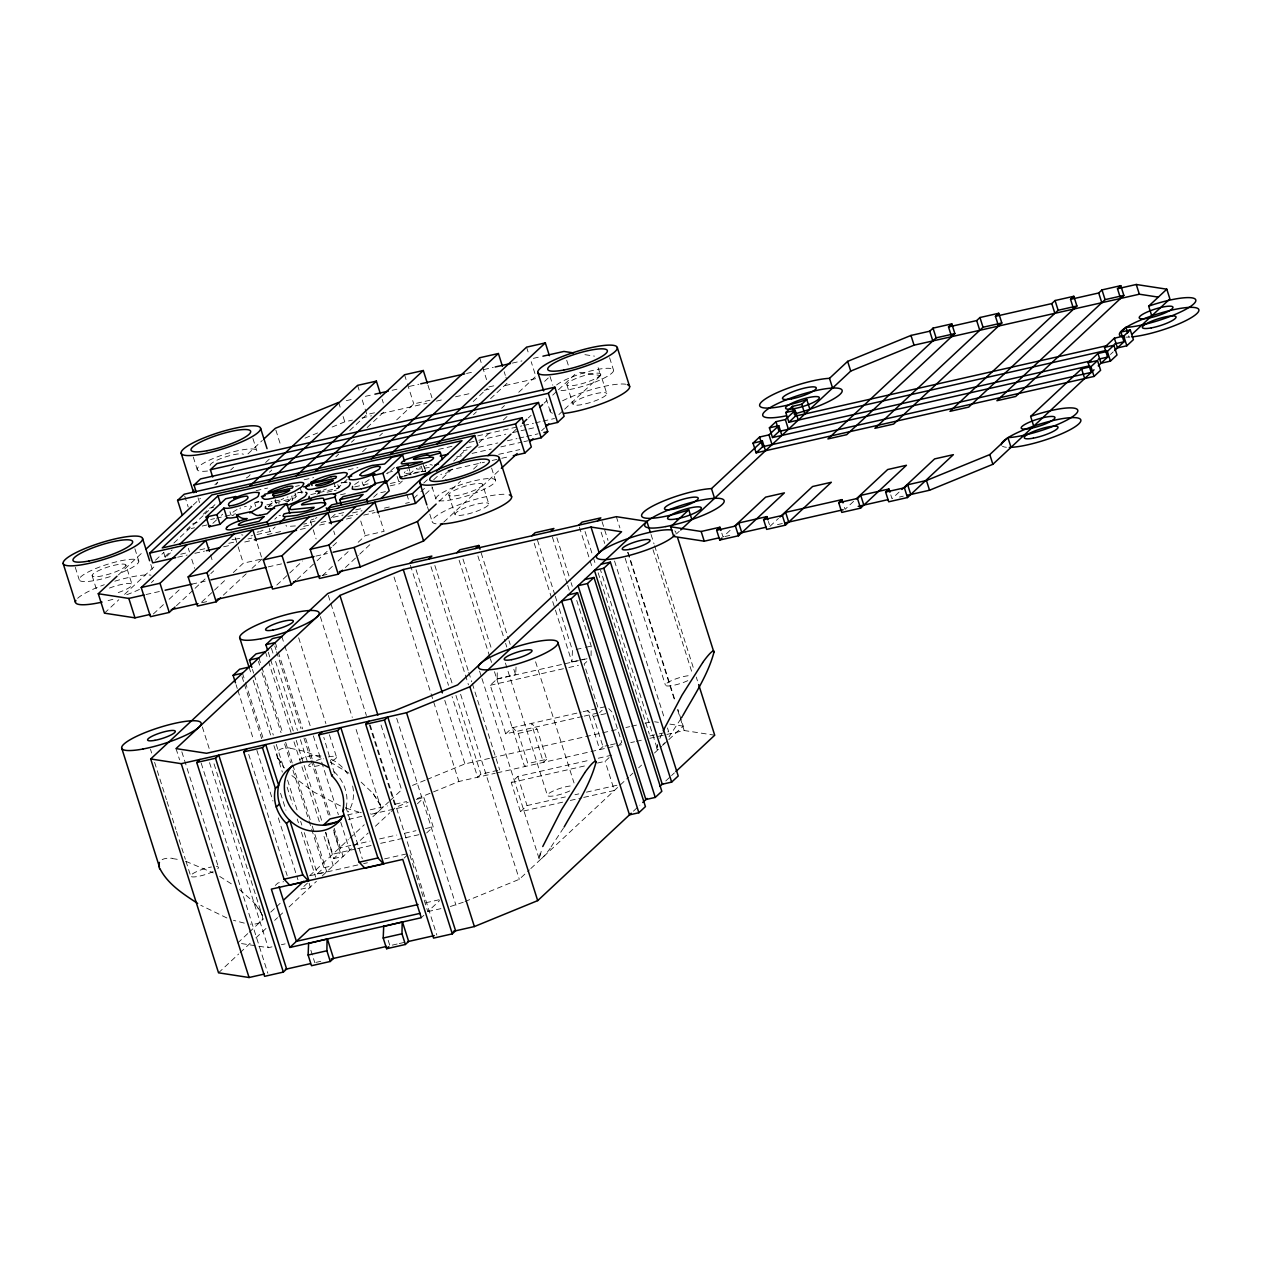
<?xml version="1.0" encoding="UTF-8"?>
<svg xmlns="http://www.w3.org/2000/svg" width="1262" height="1262" viewBox="0 0 1262 1262"><rect width="100%" height="100%" fill="white"/><g stroke="black" fill="none" stroke-linecap="round" stroke-linejoin="round"><path stroke-width="0.75" stroke-dasharray="5 3.75" d="M582.334 716.532L505.699 733.869L490.287 685.266L497.165 678.83L497.291 671.163M513.839 669.317L515.622 674.902L516.063 666.92M481.942 678.546L539.268 859.154L541.855 848.695M555.438 610.13L571.938 662.156L572.443 650.34L558.814 607.401M591.073 655.688L591.215 646.097L575.819 597.557M657.06 747.987L657.66 744.675L657.281 748.887L600.554 570.14M539.048 858.255L540.357 852.67M404.329 472.935L404.723 472.146A16.043 3.234 -17.6 0 1 405.118 471.736M659.868 738.444L662.471 732.386M563.483 828.061L550.327 848.017M680.865 718.835L668.986 736.85M310.799 494.609L338.815 487.905L339.573 486.675A9.717 1.956 -17.6 0 0 338.752 486.075A9.481 1.909 -17.6 0 0 334.256 486.438M266.866 504.91L295.355 497.733L296.097 496.408A9.717 1.956 -17.6 0 0 295.292 495.903A9.481 1.909 -17.6 0 0 291.648 496.108M118.423 574.904L142.89 552.03M193.26 504.974L200.453 498.253M214.855 484.797L217.727 482.116M230.678 470.016L233.565 467.319M247.951 453.878L262.354 440.422M203.229 514.218L209.792 508.081L213.641 507.214M155.494 560.202L163.981 552.267M173.904 543.007L203.624 515.243M205.043 513.918L214.95 504.658M104.446 613.158L118.833 599.718M124.591 594.339L156.251 564.761M164.896 556.684L172.089 549.964M265.635 462.555L269.958 458.532M166.758 556.321L172.468 550.989M212.868 523.336L216.543 519.912M221.434 515.338L222.648 514.202M153.349 613.995L163.397 604.624M169.124 599.261L179.172 589.875M268.632 506.299L275.747 499.642M349.763 430.484L366.848 414.52L376.234 412.406M176.428 605.728L193.638 589.654M195.074 588.313L209.413 574.904M210.849 573.563L213.72 570.897M287.405 502.039L295.939 494.073M335.802 456.828L338.642 454.162M351.451 442.205L354.306 439.539M367.116 427.566L385.62 410.276M262.985 530.182L260.414 531.428M274.769 519.187L276.804 517.278M256.943 534.536L270.242 531.523L275.132 526.964M201.731 602.037L226.103 579.258M233.281 572.554L243.314 563.183L262.086 558.94L256.88 542.534M316.983 494.341L321.258 490.35M362.541 451.796L366.816 447.805M379.625 435.832L382.465 433.166M396.694 419.867L413.778 403.903L430.673 400.086M223.358 595.112L246.311 573.674M252.053 568.31L262.086 558.94M337.191 488.773L347.145 479.465M331.433 517.688L334.714 514.628L346.198 512.025M394.391 467.476L387.686 473.755L386.487 473.565M276.82 585.063L288.288 574.336M289.724 572.995L302.643 560.943M473.218 401.553L487.463 388.254M373.631 497.228L377.764 493.363L385.415 491.628M297.027 579.463L315.674 562.047M317.109 560.707L331.449 547.314M332.884 545.973L337.191 541.95M390.084 485.87L399.47 483.756L402.326 481.09M409.44 474.449L413.699 470.458M473.487 414.599L476.342 411.933M490.571 398.634L507.655 382.686L505.92 377.212M322.315 575.772L332.363 566.401M338.106 561.038L348.138 551.652M358.171 542.281L365.349 535.577L384.121 531.334L378.915 514.928M501.645 408.225L504.5 405.559M518.729 392.261L535.814 376.313L531.192 361.721M423.748 483.094L427.992 479.134M413.684 498.458L419.394 493.111M420.83 491.786L425.12 487.779M433.686 479.765L439.397 474.417M453.689 461.072L465.126 450.392M345.394 567.506L358.313 555.454M359.749 554.113L369.782 544.727M449.256 470.474L446.401 473.14L440.769 474.417M479.15 442.552L490.539 431.904M503.349 419.946L507.624 415.955M544.632 381.376L548.891 377.385M425.42 494.136L432.487 487.526M442.394 478.266L452.317 469.007M439.034 501.361L460.614 481.185M473.565 469.085L480.759 462.365M512.435 432.787L518.177 427.408M528.257 417.99L531.144 415.308M544.096 403.193L546.967 400.511M552.724 395.132L557.047 391.094M558.482 389.753L577.191 372.274M443.751 522.152L499.878 469.701M541.619 430.705L544.506 428.023M558.892 414.567L563.215 410.544M564.65 409.188L600.633 375.571L597.273 364.97M334.383 773.196L323.813 737.387M345.488 808.232L346.103 807.664L362.32 858.775M275.274 885.451L277.908 883.006L283.619 881.712M237.698 942.998L247.762 933.596M249.198 932.255L263.569 918.815M270.762 912.111L275.084 908.072M276.52 906.731L280.827 902.693M309.584 875.828L348.407 839.561M349.842 838.22L364.229 824.78M372.842 816.719L388.664 801.954M390.1 800.597L401.6 789.854L380.856 724.435M676.495 533.889L679.287 531.27M307.486 883.053L300.94 889.174L310.326 887.06L309.127 883.305M304.237 832.589L317.33 873.856L323.877 867.735L333.263 865.606L323.151 833.725M325.391 832.289L333.72 858.554L340.267 852.418L333.136 829.907M218.531 972.813L238.676 953.993M240.127 952.636L250.191 943.235M255.949 937.855L266.03 928.438M274.659 920.377L277.545 917.679M278.981 916.338L283.303 912.3M289.045 906.921L316.399 881.381M322.157 876.002L352.382 847.764M353.817 846.408L368.204 832.967M375.398 826.247L389.8 812.791M391.236 811.45L395.558 807.412L408.225 802.238M417.391 803.784L423.937 797.663L433.197 826.815L426.635 832.952M505.699 733.869L512.593 727.433L518.303 733.427L527.863 763.557L524.598 766.618L494.483 671.715M586.783 661.588L584.148 664.033L598.393 708.897M730.13 530.308L723.016 536.949L721.485 532.091M497.827 770.356L480.932 774.174L477.651 777.234L452.064 696.577M404.077 858.176L408.005 854.5M769.962 526.333L778.48 518.366M562.647 802.175L520.512 811.718L511.252 782.55L517.814 776.43L590.616 759.961M546.651 759.314L543.37 762.374L531.365 723.189L537.091 729.184L546.651 759.314L527.863 763.557M599.576 712.636L602.195 710.19M520.512 811.718L527.059 805.582L565.376 796.921M853.585 501.377L845.051 509.343L843.521 504.484M602.968 746.568L599.687 749.644L587.682 710.443L593.408 716.437L602.968 746.568L608.6 745.306M421.271 917.726L423.89 915.281M416.255 875.15L427.818 911.606L439.618 900.579M619.563 744.375L621.74 742.324L612.18 712.194L608.741 708.597M597.462 763.053L605.129 761.317L609.057 757.642M899.096 492.085L891.997 498.727L890.451 493.868M465.031 901.525L519.313 879.298L529.377 869.897M530.813 868.556L628.586 777.203M630.022 775.862L632.893 773.18M638.651 767.801L641.522 765.119M654.457 753.02L661.651 746.315M663.086 744.959L667.409 740.936M668.844 739.595L683.215 726.155L677.883 709.339M1110.418 354.48L1113.226 351.846M633.414 811.182L639.881 805.156M665.784 780.941L670.106 776.919M671.542 775.562L674.413 772.88M292.658 500.099L291.822 496.692M249.34 509.422L251.627 506.725L250.144 505.873A8.235 1.656 -17.6 0 0 249.135 505.888M316.904 517.483L316.446 517.83A4.275 0.852 -17.6 0 1 315.39 518.398M354.638 484.498L359.449 481.295M280.937 499.878L283.713 498.443M271.172 501.55L271.929 501.613M315.737 491.123L316.872 490.524M369.182 479.623L365.128 482.289A39.974 8.045 -17.6 0 0 364.229 483.109L363.077 484.876L364.466 485.618M237.098 509.532C235.489 510.337 228.532 514.249 232.318 515.511A8.487 1.704 -17.6 0 0 233.486 515.495M326.385 488.962L323.104 490.287M304.994 438.135L317.645 432.945M332.127 427.029L344.794 421.839L352.429 420.104M412.469 785.406L425.12 780.231M426.935 779.49L464.937 763.92L489.83 758.288M417.265 798.53L458.879 781.493L495.161 773.275M450.345 906.51L463.217 902.267M239.812 508.318L240.726 507.971M313.938 518.997L311.162 519.928M419.568 467.271L420.688 466.893M315.043 521.032L303.779 524.187M287.089 497.212L287.988 496.944M403.588 476.389L406.932 475.49M409.614 474.78L410.939 474.417A7.667 1.546 -17.6 0 0 410.986 474.843M346.261 400.669L351.988 399.376M365.349 396.347L373 394.627M392.088 390.305L399.723 388.57M409.267 386.424L418.81 384.263M466.546 373.457L474.181 371.738M483.725 369.577L493.268 367.416M512.372 363.093L521.916 360.932M533.369 358.345L541.004 356.625M488.883 386.929L494.515 385.651M361.973 417.943L371.517 415.797M381.077 413.636L426.887 403.272M436.431 401.111L444.082 399.376M455.535 396.789L470.805 393.334M484.166 390.305L491.801 388.586M505.163 385.557L535.719 378.647M477.714 435.879L521.884 425.893M523.793 425.452L533.4 423.291M535.325 422.849L541.082 421.54M543.007 421.114L554.523 418.511M256.107 490.65L267.623 488.047M304.11 479.781L313.717 477.62M348.28 469.795L357.872 467.634M438.513 449.382L451.954 446.354M469.243 442.441L476.926 440.706M478.834 440.264L505.731 434.191M513.397 432.456L519.171 431.147M521.08 430.705L526.838 429.411M528.762 428.97L538.369 426.808M295.529 486.422L299.362 485.554M466.277 447.805L473.96 446.07M463.249 450.755L467.082 449.887M478.613 447.284L497.812 442.946M507.403 440.769L517.01 438.592M518.934 438.166L524.692 436.857M526.617 436.431L538.133 433.812M255.082 502.481L258.915 501.613M297.327 492.937L303.085 491.628M341.481 482.936L347.239 481.642M387.56 472.524L395.243 470.773M456.686 456.891L464.369 455.14M472.051 453.405L491.249 449.067M500.856 446.89L521.979 442.11M523.888 441.684L527.737 440.817M278.413 503.191L279.454 502.97M285.638 501.566L289.755 500.635M291.822 500.162L292.847 499.926M327.032 492.196L333.215 490.808M334.256 490.571L336.307 490.098M197.235 522.531L193.401 523.399L186.839 529.519L194.522 527.784M210.691 519.487L214.524 518.619M216.449 518.193L235.647 513.839M268.285 506.456L272.119 505.589M354.685 486.911L370.05 483.441M404.613 475.632L425.736 470.852M498.695 454.352L519.818 449.572M202.204 526.049L209.886 524.314M340.456 494.783L346.214 493.474M390.384 483.488L399.975 481.311M447.978 470.458L484.466 462.207M492.148 460.472L499.815 458.737M501.74 458.295L509.422 456.56M279.044 515.701L280.479 515.369M257.148 532.17L259.325 531.681M355.758 509.864L361.484 508.57M251.028 535.877L252.495 535.545M333.357 517.246L342.917 515.085M352.477 512.924L362.036 510.763M180.703 554.192L188.385 552.44M199.917 549.838L209.524 547.661M228.753 543.323L234.511 542.013M247.967 538.969L251.816 538.101M267.181 534.631L282.562 531.144M303.7 526.364L311.383 524.629M320.99 522.452L328.688 520.717M347.902 516.363L357.509 514.202M369.04 511.583L374.798 510.29M384.405 508.113L390.179 506.803M405.559 503.333L409.393 502.465M177.611 557.205L187.202 555.043M194.869 553.308L204.46 551.131M223.642 546.793L231.325 545.058M244.749 542.013L252.432 540.278M300.388 529.441L308.07 527.705M319.57 525.102L327.252 523.367M346.435 519.013L354.117 517.278M363.708 515.117L375.208 512.514M145.998 594.528L159.375 591.515M191.824 584.164L207.094 580.709M268.191 566.89L281.568 563.877M315.926 556.1L327.379 553.513M201.81 602.747L207.536 601.453M322.094 575.535L329.729 573.816M724.893 536.524L730.54 535.246M777.471 524.629L783.103 523.351M899.506 497.023L903.261 496.171M576.198 649.488L583.707 647.8M585.584 647.374L591.215 646.097M497.165 678.83L515.937 674.586M572.27 661.856L577.901 660.578M579.779 660.152L587.287 658.448M496.834 679.145L590.711 657.912M490.287 685.266L566.906 667.929M568.831 667.503L578.406 665.342M512.262 727.748L581.23 712.147M583.139 711.705L606.123 706.515M584.243 716.106L597.652 713.077M518.303 733.427L537.091 729.184M593.408 716.437L599.04 715.175M600.917 714.749L608.426 713.046M491.754 757.863L600.949 733.159M602.873 732.733L618.191 729.262M625.857 727.527L629.691 726.66M631.599 726.234L637.342 724.924M645.008 723.189L650.766 721.896M610.477 744.88L617.986 743.176M649.898 735.951L657.407 734.263M659.285 733.837L668.671 731.708L667.488 727.953M497.07 772.849L623.081 744.343M630.716 742.624L634.534 741.756M636.442 741.33L642.169 740.037M649.804 738.302L684.178 730.524L714.718 735.225M347.318 814.984L358.802 812.397M370.302 809.794L387.544 805.897M395.211 804.162L406.695 801.559M416.271 799.398L423.937 797.663M598.267 758.225L611.691 755.197M348.422 819.385L363.74 815.915M371.407 814.179L407.8 805.945M511.252 782.55L585.962 765.655M350.82 845.445L339.32 848.048L333.531 829.828M352.729 845.019L369.971 841.123M379.546 838.946L396.789 835.05M404.455 833.314L415.955 830.712M425.531 828.55L433.197 826.815M574.951 794.76L578.785 793.893M586.451 792.157L617.102 785.216M355.758 848.979L332.758 854.169L325.833 832.305M357.667 848.537L371.075 845.508M380.651 843.347L403.651 838.142M405.559 837.716L418.968 834.671M570.314 800.439L581.814 797.852M583.722 797.41L614.373 790.485L605.129 761.317M333.72 858.554L343.106 856.425L334.178 828.282M317.33 873.856L326.716 871.742L311.241 822.966M310.278 875.686L361.705 864.06M363.614 863.618L367.416 862.766M384.563 858.886L407.421 853.711M425.704 902.803L440.927 899.349M241.515 943.582L268.238 947.699L271.993 946.847M281.379 944.733L285.133 943.881M427.818 911.606L440.959 908.624M315.894 962.401L321.621 961.108M392.277 945.128L398.003 943.834M399.265 943.534L406.774 941.846M426.603 465.378L426.162 465.489A21.959 4.417 -17.6 0 0 425.688 465.583M239.812 538.338L234.606 539.253M315.39 491.786L321.826 490.539M274.501 501.109L279.643 500.131M341.055 482.952L342.112 482.762M419.457 471.925L405.67 473.613A10.285 2.067 -17.6 0 1 404.329 472.935M295.355 525.938L287.389 526.428A17.558 3.534 -17.6 0 1 286.111 525.655L286.064 525.26M298.652 492.606L302.959 492.133M420.893 471.704L425.404 471.357L422.802 463.233M429.269 467.445L419.599 468.943A21.943 4.417 -17.6 0 1 417.959 469.18L416.397 468.833A4.117 0.82 -17.6 0 1 416.839 468.486M344.021 482.494L346.419 482.305A17.431 3.502 -17.6 0 1 347.097 482.289M258.757 502.008L258.189 502.024A15.775 3.171 -17.6 0 0 255.618 502.308M290.307 748.271L304.947 751.411L323.687 758.841M172.295 858.539L179.33 859.643M584.921 354.669L594.465 356.136M579.637 372.353L600.633 375.571M654.584 721.754L658.401 722.337M669.854 724.104L683.215 726.155M244.276 923.121L233.47 920.313M360.206 812.444L361.263 812.665M359.149 812.207L346.009 808.137M185.829 861.331L213.294 872.91M226.892 917.979L200.768 905.28M340.488 805.929L313.607 791.889L290.639 774.663M330.218 762.074L348.975 773.18M219.698 876.443L233.896 885.467M239.528 889.584L252.605 901.036L260.477 911.29M361.106 782.125L372.684 793.009L379.452 803.089M373.347 793.751L380.083 805.077L355.253 726.738M255.318 904.018L261.439 913.357M260.824 911.984L262.07 915.329L213.578 762.406M278.097 758.73L284.218 768.053L277.466 756.743M1128.638 335.866L1129.033 337.08M768.416 521.474L769.441 524.708M609.609 357.777L613.537 370.145M600.617 374.183A17.7 3.565 -17.6 0 1 575.882 385.131A17.7 3.565 -17.6 0 1 574.683 379.057A17.7 3.565 -17.6 0 1 600.617 374.183L606.785 393.618A17.7 3.565 -17.6 0 1 582.05 404.581A17.7 3.565 -17.6 0 1 580.851 398.492A17.7 3.565 -17.6 0 1 606.785 393.618M651.05 534.504L654.016 543.89M654.615 545.768L693.895 669.57M696.277 677.079L697.46 680.833M653.022 549.68L692.049 672.709M628.082 552.314L674.918 699.984M566.717 360.269L568.405 365.57M616.329 516.679L619.91 527.942M627.64 552.33L675.249 702.398M677.631 709.891L684.178 730.524M625.195 558.356L665.405 685.124M566.843 384.721L573.011 404.171M602.037 521.616L607.984 540.373M614.531 561.006L664.506 718.583M601.138 532.185L604.703 543.433M550.011 376.391L552.803 385.225M546.052 398.335L550.169 411.302M526.569 347.145L528.873 354.433M585.047 531.491L592.777 555.879M593.377 557.757L595.759 565.25M598.141 572.759L649.315 734.09M579.384 527.059L589.496 558.94M590.095 560.817L592.477 568.326M504.185 371.738L505.336 375.382M556.873 537.817L570.487 580.757M571.087 582.618L572.27 586.357M552.393 537.123L567.127 583.58M567.726 585.442L569.493 591.01M479.623 357.761L481.942 365.049M482.526 366.879L486.564 379.641M537.502 540.199L554.681 594.339M555.264 596.2L558.23 605.539M534.205 543.228L554.838 608.268M491.596 468.044L495.524 480.412A31.235 6.278 -17.6 0 1 451.875 499.736A31.235 6.278 -17.6 0 1 449.761 489.009A31.235 6.278 -17.6 0 1 495.524 480.412M482.605 484.45A17.7 3.565 -17.6 0 1 457.869 495.398A17.7 3.565 -17.6 0 1 456.67 489.309A17.7 3.565 -17.6 0 1 482.605 484.45L488.773 503.885A17.7 3.565 -17.6 0 1 464.037 514.833A17.7 3.565 -17.6 0 1 462.838 508.76A17.7 3.565 -17.6 0 1 488.773 503.885M535.593 661.809L574.036 782.976M427.928 385.084L431.983 397.845M481.169 552.93L508.412 638.809M509.012 640.686L510.195 644.409M477.888 555.958L505.005 641.443M505.589 643.304L506.772 647.027M505.415 663.039L547.392 795.391M448.83 494.988L454.998 514.439M404.534 374.751L406.837 382.039M407.421 383.869L413.778 403.903M462.996 559.05L492.006 650.529M459.116 560.218L489.766 656.839M490.35 658.701L491.533 662.424M431.983 486.659L435.911 499.026M424.158 466.451L425.893 471.909M421.208 466.151L422.754 471.01M517.814 776.43L527.059 805.582M427.455 506.756L429.206 512.309M429.79 514.155L432.14 521.569M479.576 671.1L481.358 676.684M408.367 466.325L410.923 474.717M382.149 399.344L383.301 402.988M434.854 565.471L468.17 670.516M468.77 672.394L471.736 681.764M472.335 683.641L499.705 769.93M430.973 566.654L468.454 684.824M406.821 494.357L408.888 500.84M397.167 476.468L399.47 483.756M460.598 694.242L519.313 879.298M357.588 385.367L359.907 392.656M362.226 399.944L364.529 407.232M365.112 409.062L366.848 414.52M416.066 569.714L452.364 684.13M455.945 695.394L480.932 774.174M410.418 565.266L448.499 685.329M444.776 700.363L464.937 763.92M338.626 402.389L340.866 409.472M343.106 416.539L344.794 421.839M394.028 577.018L458.879 781.493M362.115 481.879L363.14 485.129M360.727 521.001L365.349 535.577M337.774 484.655L338.815 487.905M333.736 482.005L335.802 488.489M396.694 718.299L455.976 905.233M333.72 531.018L334.872 534.662M318.781 490.587L319.807 493.836M317.582 490.334L318.608 493.584M300.403 488.583L302.706 495.871M310.326 520.685L312.629 527.973M313.213 529.788L316.099 538.906M370.176 724.956L436.826 935.047M275.857 430.09L280.905 446.007M328.309 595.443L366.39 715.507M369.372 724.877L395.558 807.412M409.898 855.1L413.952 867.862M295.024 493.063L296.049 496.297M320.359 616.708L352.287 717.415M275.321 500.43L276.362 503.664M252.905 438.466L256.833 450.834M269.216 528.289L270.242 531.523M298.668 637.815L325.88 723.568M329.414 734.752L336.512 757.121M254.624 502.844L255.776 506.488M388.207 940.364L389.879 945.664M281.82 636.458L284.202 643.951M284.802 645.828L310.389 726.486M313.355 735.872L321.1 760.26M321.7 762.138L338.358 814.653M340.74 822.161L349.653 850.304M275.274 642.579L277.64 650.088M278.239 651.949L302.643 728.868M305.609 738.238L312.156 758.872M312.755 760.749L330.013 815.157M274.816 646.081L275.999 649.835M276.599 651.713L301.003 728.616M303.968 738.002L310.515 758.636M311.115 760.497L328.372 814.905M229.968 511.788L230.993 515.022M271.44 648.368L273.223 653.953M275.589 661.414L297.469 730.398M300.419 739.706L307.518 762.074M235.221 537.659L237.54 544.963M238.108 546.777L243.314 563.183M268.254 652.202L270.052 657.833M270.636 659.71L293.257 730.982M296.223 740.368L321.81 821.026M265.43 651.76L267.812 659.269M268.412 661.146L291.017 732.433M293.999 741.804L319.586 822.461M258.884 657.896L261.25 665.389M261.849 667.267L282.672 732.922M285.654 742.308L292.2 762.942M292.8 764.819L310.641 821.089M258.426 661.398L259.609 665.137M261.991 672.646L281.032 732.67M284.613 743.933L290.56 762.69M292.942 770.199L308.417 818.959M309.001 820.836L323.877 867.735M193.291 457.065L197.219 469.448M198.039 497.812L199.775 503.27M252.463 669.396L253.646 673.151M254.246 675.028L273.286 735.052M276.268 744.422L283.997 768.81M287.578 780.074L297.091 810.078M300.656 821.341L301.855 825.096M249.04 667.077L250.822 672.709M253.205 680.218L271.062 736.487M273.917 745.59L282.357 772.123M287.121 787.141L292.484 804.02M297.248 819.022L298.431 822.777M301.413 832.147L315.689 877.169M210.533 554.964L212.836 562.268M242.478 673.214L244.86 680.707M245.459 682.584L263.316 738.854M280.574 793.262L285.922 810.141M184.725 496.061L188.196 506.993M242.036 676.7L243.818 682.332M244.418 684.209L261.676 738.617M236.073 684.714L237.256 688.468M237.855 690.33L253.331 739.106M256.896 750.369L272.971 801.007M278.318 817.886L297.958 879.803M188.29 548.276L189.442 551.92M191.761 559.224L194.648 568.326M248.724 754.392L287.168 875.56M310.862 950.27L314.79 962.654M163.792 552.803L165.322 557.662M150.793 564.477L153.144 571.875M202.346 726.975L209.445 749.344M209.539 762.642L268.238 947.699M134.892 548.733L138.804 561.101M201.21 763.163L267.844 973.27M125.9 565.124A17.7 3.565 -17.6 0 1 101.165 576.087A17.7 3.565 -17.6 0 1 99.966 569.998A17.7 3.565 -17.6 0 1 125.9 565.124L132.068 584.574M181.838 751.805L218.5 867.388M176.033 748.603L179.583 759.819M150.478 749.312L151.661 753.035M154.611 762.358L166.442 799.651M167.026 801.512L175.907 829.465M176.491 831.327L185.356 859.296M185.956 861.157L190.089 874.203M92.11 575.677L96.606 589.811M75.278 567.332L79.206 579.715M674.76 530.892A41.646 8.377 -17.6 0 1 675.864 533.163M664.601 742.813A32.575 4.149 -58.7 0 1 662.471 745.353M658.18 749.265A32.575 4.149 -58.7 0 1 656.824 748.366M687.806 680.644A14.576 2.934 -17.6 0 1 668.576 685.992A14.576 2.934 -17.6 0 1 670.106 681.275A14.576 2.934 -17.6 0 1 689.431 675.612M550.248 848.238A32.575 4.149 -58.7 0 1 538.811 858.617M569.793 790.911A14.576 2.934 -17.6 0 1 550.279 796.259A14.576 2.934 -17.6 0 1 552.819 791.195A14.576 2.934 -17.6 0 1 572.333 785.832M262.291 914.824A32.575 13.409 28 0 1 250.412 924.147M162.135 859.674A32.575 13.409 28 0 1 172.074 858.27M216.433 866.537A14.576 2.934 -17.6 0 1 217.742 868.761M213.089 871.585A14.576 2.934 -17.6 0 1 194.774 876.885A14.576 2.934 -17.6 0 1 193.512 873.225A14.576 2.934 -17.6 0 1 211.495 866.978M379.846 803.216A32.575 13.409 28 0 1 370.271 813.927M277.703 758.604A32.575 13.409 28 0 1 290.086 748.003M328.357 756.932A14.576 2.934 -17.6 0 1 336.497 757.058A14.576 2.934 -17.6 0 1 329.918 761.869M319.223 765.466A14.576 2.934 -17.6 0 1 310.515 763.605M316.557 760.544A14.576 2.934 -17.6 0 1 323.403 758.162M333.988 771.666A36.44 32.875 46.9 0 1 345.788 808.91M299.52 759.724A36.44 32.875 46.9 0 1 321.005 756.017M331.275 759.282A36.44 32.875 46.9 0 1 347.555 773.874M352.634 786.037A36.44 32.875 46.9 0 1 348.028 812.113M552.488 413.21A41.646 8.377 -17.6 0 1 550.595 409.472M562.568 400.811A41.646 8.377 -17.6 0 1 625.731 384.232M556.574 384.973A31.235 6.278 -17.6 0 1 601.138 368.835A31.235 6.278 -17.6 0 1 604.072 378.095A31.235 6.278 -17.6 0 1 558.356 390.605M436.068 523.825A41.646 8.377 -17.6 0 1 454.604 506.504A41.646 8.377 -17.6 0 1 507.703 494.499M153.743 580.283A41.646 8.377 -17.6 0 1 151.393 582.492M139.419 589.433A41.646 8.377 -17.6 0 1 126.058 594.97M112.902 599.292A41.646 8.377 -17.6 0 1 105.487 601.28M77.629 598.33A41.646 8.377 -17.6 0 1 104.289 584.716M114.842 581.183A41.646 8.377 -17.6 0 1 150.998 575.172M110.236 576.608A31.235 6.278 -17.6 0 1 81.32 576.355A31.235 6.278 -17.6 0 1 130.459 559.334A31.235 6.278 -17.6 0 1 119.117 573.516M109.447 588.076A17.7 3.565 -17.6 0 1 131.769 584.101A17.7 3.565 -17.6 0 1 115.867 593.361M271.756 470.016A41.646 8.377 -17.6 0 1 269.405 472.225M207.504 471.026A31.235 6.278 -17.6 0 1 215.392 457.601A31.235 6.278 -17.6 0 1 256.801 451.48M210.139 465.41A17.7 3.565 -17.6 0 1 224.636 457.175A17.7 3.565 -17.6 0 1 243.424 454.273M250.065 474.67A17.7 3.565 -17.6 0 1 245.98 478.14M216.307 484.482A17.7 3.565 -17.6 0 1 217.79 482.699M244.402 506.788A8.108 1.625 -17.6 0 1 245.317 506.551A10.064 2.019 -17.6 0 1 246.342 506.33M407.169 470.284A13.077 2.634 -17.6 0 1 407.626 470.032M429.979 464.763A8.503 1.704 -17.6 0 1 432.219 465.378M234.259 539.442A16.406 3.297 -17.6 0 1 231.987 539.552M242.872 535.041A7.777 1.562 -17.6 0 1 241.594 534.772M1129.947 337.033A41.646 8.377 -17.6 0 1 1125.814 337.112M1006.398 447.284A41.646 8.377 -17.6 0 1 1002.47 446.259"/><path stroke-width="1.5" d="M308.291 943.519L327.394 938.96L333.562 958.41L330.281 961.47L311.509 965.714L308.117 955.018L308.622 943.203M330.281 961.47L326.89 950.775L327.063 939.275M383.396 926.529L402.483 921.97L408.651 941.42L405.386 944.481L386.598 948.724L383.206 938.029L383.711 926.229M405.386 944.481L401.994 933.785L402.168 922.285M595.885 762.721C589.638 785.847 575.819 806.292 564.13 827.02M713.913 652.454C707.793 675.202 694.226 695.315 682.774 715.712M407.863 464.7L397.167 467.555L397.356 468.439A14.829 2.981 -17.6 0 0 399.833 469.007L409.282 467.555A49.423 9.938 -17.6 0 0 412.358 466.861L428.544 461.703A12.226 2.461 -17.6 0 0 431.967 459.794L432.55 459.352A15.002 3.013 -17.6 0 0 433.229 458.674L433.529 458.122A11.121 2.24 -17.6 0 0 432.929 457.396L431.62 457.223A11.437 2.303 -17.6 0 0 430.374 457.254L416.523 459.21A21.943 4.417 -17.6 0 1 414.867 459.463L413.321 459.116A4.117 0.82 -17.6 0 1 415.782 457.79L421.587 456.103A21.959 4.417 -17.6 0 1 423.07 455.756L426.745 455.109M397.167 467.555L400.448 478.156A14.829 2.981 -17.6 0 0 402.925 478.724L412.358 477.273A49.423 9.938 -17.6 0 0 415.45 476.579L429.885 472.193M442.41 459.542L440.422 452.695A17.274 3.47 -17.6 0 0 437.677 451.496L420.909 454.415L406.096 459.51A13.077 2.634 -17.6 0 0 402.578 461.561L402.294 461.797A16.043 3.234 -17.6 0 0 401.647 462.413L401.253 463.217A10.285 2.067 -17.6 0 0 402.578 463.895L422.313 461.64L410.008 465.347A6.357 1.278 -17.6 0 1 408.967 465.41A7.667 1.546 -17.6 0 1 407.91 464.684M542.755 846.534L561.59 809.605L584.621 772.959M663.228 730.745L681.985 695.204L702.634 662.692M325.391 504.737L323.498 498.348A10.206 2.051 -17.6 0 0 322.047 498.174L316.636 498.932A23.931 4.811 -17.6 0 0 312.834 499.815L303.574 503.033A6.689 1.341 -17.6 0 0 302.202 503.869L301.586 504.532A5.285 1.057 -17.6 0 0 301.902 504.942L321.069 502.591L325.47 503.112A15.807 3.187 -17.6 0 1 325.612 504.153L324.397 505.494A16.027 3.218 -17.6 0 1 322.062 507.024L319.586 508.302A15.728 3.171 -17.6 0 1 315.516 510.053L296.633 515.385L284.297 516.71A17.558 3.534 -17.6 0 1 283.035 515.937L283.997 513.949C292.721 511.284 302.533 513.618 312.313 508.681M265.556 506.535L265.414 508.207L267.418 508.933A18.583 3.739 -17.6 0 0 271.204 508.838M681.496 717.794L682.143 716.753M309.253 496.345L308.748 498.159L310.878 499.105M323.845 499.878L334.982 497.086L335.755 495.335L334.099 494.089A18.772 3.77 -17.6 0 0 330.818 493.978L321.258 495.493A50.417 10.143 -17.6 0 0 315.2 496.865L300.719 501.251A17.021 3.423 -17.6 0 0 297.296 502.686L293.494 504.579A17.905 3.597 -17.6 0 0 290.907 506.299L289.55 509.091A16.942 3.407 -17.6 0 0 291.617 509.596L314.049 507.261A4.433 0.883 -17.6 0 1 313.97 507.608L313.355 508.113M352.603 486.454L352.256 488.946A18.898 3.802 -17.6 0 0 353.123 489.309L355.884 489.514A16.075 3.234 -17.6 0 0 360.538 488.962L361.342 488.804M273.27 493.947L272.592 495.303A8.424 1.688 -17.6 0 0 273.302 495.666A8.881 1.783 -17.6 0 0 278.192 495.161A10.806 2.177 -17.6 0 0 279.107 494.941A8.802 1.767 -17.6 0 0 285.464 492.811A9.055 1.83 -17.6 0 0 287.846 491.612L289.771 490.208L273.27 493.947L274.296 497.181M182.217 514.943L177.595 500.367L184.157 494.247L522.089 417.801L531.334 446.969L524.787 453.09L513.271 455.692M196.304 492.338L193.985 485.05L200.548 478.929L538.48 402.483L547.724 431.651L541.177 437.772L529.661 440.375M212.694 477.02L210.375 469.732L216.938 463.611L554.87 387.166L564.13 416.334L557.567 422.454L546.052 425.073M150.257 614.405L134.987 617.859L104.446 613.158L98.278 593.724L116.987 576.245M145.777 549.349L191.824 506.314M263.79 439.081L275.305 428.323L338.626 402.389M175.686 557.646L152.67 562.852L149.579 553.135L211.858 494.941L474.701 435.485L477.793 445.202L459.384 462.397M217.979 495.871L162.246 547.945L406.317 492.732L462.034 440.675L217.979 495.871L220.55 503.98M206.132 517.041L225.677 498.774L235.757 496.502L233.691 498.427A18.599 3.739 -17.6 0 1 241.279 495.414A16.075 3.234 -17.6 0 1 248.63 493.316L251.059 492.827A15.775 3.171 -17.6 0 1 255.113 492.306L258.426 492.511A19.182 3.849 -17.6 0 1 259.294 492.89L258.221 496.171A46.41 9.339 -17.6 0 1 256.849 497.417L244.118 504.169A16.564 3.329 -17.6 0 1 238.013 506.172L231.877 507.671A15.554 3.123 -17.6 0 1 227.128 508.318L223.847 508.113L216.906 514.596L206.132 517.041L209.208 526.759L219.982 524.329L226.923 517.83L230.22 518.035A15.554 3.123 -17.6 0 0 234.953 517.388L237.493 516.836M179.614 544.316L208.198 517.609M174.992 607.069L169.266 612.433L150.478 616.676L141.234 587.524L187.123 544.632M249.419 486.438L357.588 385.367L376.376 381.124L380.414 393.87M209.208 526.759L210.423 525.623M141.234 587.524L160.006 583.265L205.911 540.388L209.366 551.32M268.191 482.194L376.376 381.124M220.503 597.794L216.196 601.816L197.424 606.06L188.164 576.908L234.069 534.015M296.349 475.821L404.534 374.751L423.306 370.507L427.345 383.254M188.164 576.908L206.936 572.648L252.842 529.772L256.312 540.704M315.121 471.578L423.306 370.507M231.514 529.535L267.165 521.805L286.711 503.538L289.803 513.255M280.022 522.389L284.912 517.83M295.592 580.804L291.285 584.827L272.513 589.07L263.269 559.918L309.158 517.041M371.454 458.832L479.623 357.761L498.395 353.518L502.45 366.28M329.382 511.205L328.357 507.971L331.638 504.895L358.408 498.853L363.14 494.42L339.841 499.689L341.387 504.548M339.841 499.689L343.122 496.629L366.422 491.36L374.672 483.646L386.14 481.043L389.232 490.776L380.856 498.6M263.269 559.918L282.041 555.674L327.931 512.782L331.401 523.73M390.226 454.588L498.395 353.518M375.35 483.661L372.795 475.553L374.861 473.629A17.274 3.47 -17.6 0 1 367.905 476.437A15.98 3.218 -17.6 0 1 358.266 479.071L357.461 479.229A16.075 3.234 -17.6 0 1 352.792 479.797L350.031 479.576A18.898 3.802 -17.6 0 1 349.164 479.229C348.296 474.843 355.521 472.509 358.613 470.426A19.072 3.833 -17.6 0 1 361.074 469.29L366.264 467.271A16.027 3.218 -17.6 0 1 372.337 465.394L384.61 464.022L391.756 457.333L402.546 454.904L404.597 461.387M372.795 475.553L382.875 473.282L402.546 454.904M342.523 570.187L338.232 574.21L319.46 578.453L310.2 549.301L356.105 506.425M418.385 448.231L526.569 347.145L545.342 342.901L549.38 355.663M328.357 507.971L366.595 499.31L386.14 481.043M385.32 483.141L399.47 470.363M310.2 549.301L328.972 545.058L374.877 502.166L378.348 513.113M437.157 443.972L545.342 342.901M149.579 553.135L412.422 493.679L420.909 485.744M436.478 471.199L474.701 435.485M377.133 512.072L415.498 503.396L424 495.461M235.473 682.837L233.091 675.328L239.654 669.207L249.04 667.077M251.864 667.519L249.482 660.01L256.044 653.89L265.43 651.76M267.67 650.324L265.872 644.708L272.434 638.572L281.82 636.458M264.357 974.059L249.071 977.514L218.531 972.813L150.699 758.967L327.726 593.566L391.046 567.648L616.329 516.679L646.885 521.38L650.451 532.643M177.595 500.367L515.527 423.922L522.089 417.801M193.985 485.05L531.917 408.62L538.48 402.483M210.375 469.732L548.323 393.302L554.87 387.166M333.105 552.22L354.117 547.456L417.438 521.537L436.147 504.059M487.968 455.645L510.984 434.128M522.5 423.369L526.822 419.331M539.773 407.232L542.644 404.55M339.935 595.443L176.033 748.603L206.574 753.288L394.312 710.822L457.649 684.903L621.551 531.759L591.01 527.059L403.256 569.525L339.935 595.443L377.89 715.081M339.273 571.654L360.285 566.906L423.606 540.972L442.315 523.493M501.329 468.36L517.152 453.563M530.103 441.463L532.99 438.782M545.941 426.682L548.812 423.985M196.73 762.485L215.518 758.241L218.783 755.165L286.632 969.011L283.351 972.087L264.578 976.331L196.73 762.485L200.011 759.424M409.819 563.388L413.1 560.328L431.872 556.085L428.591 559.145M308.559 880.939L302.833 874.96L286.506 823.471L289.787 820.395L308.89 880.639L289.787 885.198L284.06 879.204L243.676 751.868L246.958 748.808M456.749 552.772L460.031 549.711L478.803 545.468L479.986 549.207M243.676 751.868L262.449 747.625L265.73 744.564L278.665 785.358L275.384 788.419A36.44 32.875 46.9 0 0 286.506 823.471M475.522 548.528L478.803 545.468M318.765 734.878L337.538 730.635L340.819 727.575L383.664 863.965L364.892 868.209L359.165 862.214L342.822 810.725A36.44 32.875 46.9 0 0 331.717 775.673L318.765 734.878L322.047 731.818M531.854 535.798L535.135 532.722L553.908 528.478L550.626 531.539M276.252 807.002L279.533 803.941M365.712 724.262L384.484 720.018L387.765 716.958L455.598 930.804L452.317 933.864L433.544 938.108L365.712 724.262L368.977 721.201M578.785 525.181L582.066 522.105L600.838 517.862L597.557 520.922M331.717 775.673L332.537 774.915M150.699 758.967L181.239 763.668L406.538 712.714L469.858 686.78L646.885 521.38M342.822 810.725L343.848 809.762M571.039 598.898L577.586 592.761L645.434 806.607L638.872 812.744L629.486 814.858L561.653 601.012L571.039 598.898L638.872 812.744M587.429 583.58L593.976 577.46L661.824 791.306L655.262 797.426L645.876 799.54L578.043 585.694L587.429 583.58L655.262 797.426M603.82 568.263L610.382 562.142L678.215 775.988L671.652 782.109L662.266 784.238L594.434 570.392L603.82 568.263L671.652 782.109M756.112 452.853L762.658 446.732L1091.22 372.416L1088.128 362.699L1097.514 360.569L1100.606 370.287L1094.044 376.423L756.112 452.853L753.02 443.136L759.582 437.015L768.968 434.885L778.796 425.704L781.888 435.422M1089.784 365.775L772.502 437.535L769.41 427.818L775.972 421.697L785.358 419.568L795.186 410.387L798.278 420.104M1106.175 350.457L788.892 422.234L785.8 412.5L792.362 406.38L801.749 404.25L806.781 399.549L809.873 409.267M719.261 537.801L704.243 541.193L673.703 536.492L670.627 526.775L688.768 509.816L691.844 519.534M688.768 509.816A41.646 8.377 -17.6 0 1 643.794 511.946A41.646 8.377 -17.6 0 1 711.484 488.599L762.406 441.006L765.498 450.739M806.781 399.549A41.646 8.377 -17.6 0 1 761.822 401.679A41.646 8.377 -17.6 0 1 829.497 378.332L847.638 361.374L910.975 335.44L929.747 331.196L933.028 328.136L951.8 323.892L954.877 333.61L846.707 434.68L827.919 438.939L936.104 337.853L954.877 333.61M772.502 437.535L779.048 431.415L1090.715 360.916M788.892 422.234L795.439 416.097L1107.105 345.614M283.698 900.011L303.826 881.207M680.691 529.977L850.73 371.091L914.051 345.173L1139.349 294.204L1158.437 297.138M734.389 526.333L765.64 497.133L784.412 492.874L738.522 535.766L719.75 540.01L716.658 530.292L719.939 527.232L720.965 530.466M719.75 540.01L721.927 537.959M716.658 530.292L735.43 526.049L738.712 522.973L766.87 516.615L767.895 519.849M951.595 336.67L948.519 326.953L951.8 323.892M289.85 947.462L421.271 917.726L402.767 859.406L271.346 889.126L289.85 947.462L309.521 929.084L418.085 904.523M779.9 517.041L812.57 486.517L831.342 482.258L785.453 525.15L766.681 529.393L763.605 519.676L766.87 516.615M948.519 326.953L976.678 320.58L979.959 317.519L998.731 313.276L1001.823 322.993L893.638 424.064L874.866 428.323L983.035 327.237L1001.823 322.993M763.605 519.676L782.377 515.432L785.642 512.356L841.975 499.626L843 502.86M998.542 326.053L995.45 316.336L998.731 313.276M856.425 498.727L887.675 469.527L906.447 465.284L860.558 508.16L841.786 512.404L838.694 502.686L841.975 499.626M995.45 316.336L1051.782 303.59L1055.064 300.53L1073.836 296.286L1076.912 306.003L968.727 407.09L949.955 411.333L1058.14 310.263L1076.912 306.003M838.694 502.686L857.466 498.443L860.747 495.382L888.905 489.009L889.931 492.243M1073.631 309.064L1070.555 299.346L1073.836 296.286M386.598 948.724L388.791 946.689M901.936 489.435L934.606 458.911L953.378 454.667L907.488 497.543L888.716 501.787L885.624 492.07L888.905 489.009M1070.555 299.346L1098.713 292.989L1101.994 289.913L1120.766 285.669L1123.843 295.387L1015.673 396.473L996.901 400.717L1105.07 299.646L1123.843 295.387M885.624 492.07L904.412 487.826L907.678 484.766L926.45 480.507L989.787 454.588L1007.928 437.63A41.646 8.377 -17.6 0 0 1075.618 414.283A41.646 8.377 -17.6 0 0 1030.644 416.413L1033.72 426.13M1120.577 298.447L1117.485 288.73L1120.766 285.669M1030.644 416.413L1081.581 368.82L1090.967 366.706L1097.514 360.569M1088.128 362.699L1097.972 353.502L1107.358 351.388L1113.904 345.252L1116.996 354.985L1110.434 361.106L1101.048 363.235L1097.972 353.502M1098.24 365.854L1107.61 357.099L1104.518 347.381L1114.362 338.2L1123.748 336.071L1130.295 329.95L1133.386 339.667L1126.824 345.788L1117.438 347.918L1114.362 338.2M1114.63 350.536L1124 341.781L1120.908 332.064L1125.941 327.363A41.646 8.377 -17.6 0 0 1193.631 304.016A41.646 8.377 -17.6 0 0 1148.657 306.145L1151.749 315.863M1148.657 306.145L1166.814 289.187L1169.89 298.905L1131.872 334.43M907.015 495.335L929.542 490.24L992.863 464.306L1094.028 369.798M453.373 931.309L474.37 926.56L537.691 900.626L631.237 813.217M642.752 802.458L647.075 798.42M660.026 786.321L662.913 783.639M675.864 771.539L714.718 735.225L698.659 684.572M312.045 485.554L311.02 482.305L314.364 480.522A18.267 3.676 -17.6 0 1 325.943 476.074L332.316 474.402A32.922 6.625 -17.6 0 1 335.676 473.66L343.343 472.572A17.431 3.502 -17.6 0 1 345.678 472.698L346.466 472.919A21.864 4.401 -17.6 0 1 347.318 473.865L345.93 476.263A40.195 8.077 -17.6 0 1 344.636 477.43L338.121 481.453A19.829 3.991 -17.6 0 1 334.698 483.015L331.922 484.119A18.835 3.786 -17.6 0 1 324.239 486.659L311.572 489.293A18.583 3.739 -17.6 0 1 307.786 489.388L305.593 487.937L308.259 484.387L335.724 478.188L336.465 476.847A9.717 1.956 -17.6 0 0 335.66 476.358A9.481 1.909 -17.6 0 0 331.18 476.72M249.734 512.893L259.925 507.135A46.41 9.339 -17.6 0 0 261.313 505.888L262.386 502.607A19.182 3.849 -17.6 0 0 261.518 502.229L261.124 502.15M291.538 503.68L294.314 502.56A19.829 3.991 -17.6 0 0 297.753 500.998L304.252 496.991A40.195 8.077 -17.6 0 0 305.562 495.824L306.95 493.41A21.864 4.401 -17.6 0 0 306.098 492.464L305.719 492.338M400.259 477.273L402.262 476.736M440.359 453.058L429.096 455.945A8.503 1.704 -17.6 0 0 426.903 455.03M434.996 464.952L438.513 464.037M329.713 508.901L326.921 509.596L326.574 508.065A10.206 2.051 -17.6 0 0 326.18 507.971M374.909 394.186L388.27 391.173M420.719 383.822L464.637 373.899M495.177 366.99L510.463 363.535M542.912 356.184L563.925 351.435L573.469 352.903M1117.485 288.73L1136.257 284.486L1166.814 289.187M261.423 496.471L265.257 495.603M303.7 486.911L309.458 485.602M347.902 476.91L351.735 476.042M440.138 456.039L447.836 454.304M543.89 432.519L547.724 431.651M238.707 521.348L236.641 514.864L250.097 511.82L255.397 514.801A85.075 17.1 -17.6 0 0 255.965 515.054L256.722 515.306A9.575 1.925 -17.6 0 0 259.783 515.29M286.711 503.538L275.242 506.141L267.102 513.729L264.831 514.249A33.143 6.673 -17.6 0 1 261.202 515.022L259.846 515.259M1120.908 332.064L1130.295 329.95M785.8 412.5L795.186 410.387M1114.614 343.911L1124 341.781M1104.518 347.381L1113.904 345.252M206.384 550.705L219.809 547.661M254.34 539.852L296.554 530.308M329.177 522.925L342.601 519.897M769.41 427.818L778.796 425.704M1098.224 359.228L1107.61 357.099M753.02 443.136L762.406 441.006M98.278 593.724L128.819 598.425L144.089 594.97M165.101 590.222L191.824 584.164M210.912 579.857L266.282 567.332M287.294 562.584L314.017 556.526M171.269 609.656L197.992 603.615M217.08 599.292L272.45 586.767M293.462 582.019L320.185 575.977M670.627 526.775L701.167 531.476L719.939 527.232M600.98 564.256L610.382 562.142M738.049 533.542L766.208 527.185M784.98 522.925L843.174 509.769M858.192 506.377L888.243 499.578M265.872 644.708L275.274 642.579M584.59 579.573L593.976 577.46M249.482 660.01L258.884 657.896M568.2 594.891L577.586 592.761M233.091 675.328L242.478 673.214M343.485 815.851L330.076 818.896L323.514 825.017L338.831 821.546M284.06 879.204L302.833 874.96M359.165 862.214L377.937 857.971L383.664 863.965M420.199 913.325L296.396 941.326L279.06 886.65M308.117 955.018L326.89 950.775M383.206 938.029L401.994 933.785M285.354 969.311L310.168 963.695M331.18 958.946L386.535 946.421M407.547 941.673L434.27 935.615M311.02 482.305L321.305 480.333L329.934 477.004A11.405 2.287 -17.6 0 1 331.165 476.736M274.659 508.334L271.204 508.838M229.227 505.794C225.646 503.081 235.41 499.074 238.108 498.08A8.108 1.625 -17.6 0 1 242.241 496.834A10.064 2.019 -17.6 0 1 243.787 496.502L244.765 496.329A8.235 1.656 -17.6 0 1 247.068 496.155C251.138 498.316 241.594 502.718 239.228 503.538A8.582 1.719 -17.6 0 1 234.133 505.115A10.175 2.051 -17.6 0 1 232.729 505.415L232.287 505.51A8.408 1.688 -17.6 0 1 229.227 505.794M197.645 903.418C183.511 894.174 168.067 884.41 160.085 868.982M236.641 514.864L240.237 517.325A109.305 21.975 -17.6 0 0 241.058 517.783L242.414 518.319A28.395 5.711 -17.6 0 0 247.163 518.572L237.098 521.679A14.623 2.934 -17.6 0 0 234.401 522.752A15.68 3.155 -17.6 0 0 229.179 525.418L227.712 526.459A22.89 4.606 -17.6 0 0 227.113 526.98M1136.257 284.486L1139.349 294.204M1125.941 327.363L1127.676 332.837M1123.748 336.071L1126.824 345.788M1101.994 289.913L1105.07 299.646M1098.713 292.989L1101.789 302.706M1107.358 351.388L1110.434 361.106M1090.967 366.706L1094.044 376.423M1081.581 368.82L1084.657 378.537M1055.064 300.53L1058.14 310.263M1051.782 303.59L1054.858 313.323M979.959 317.519L983.035 327.237M976.678 320.58L979.769 330.297M1007.928 437.63L1011.02 447.347M989.787 454.588L992.863 464.306M933.028 328.136L936.104 337.853M929.747 331.196L932.823 340.914M910.975 335.44L914.051 345.173M926.45 480.507L929.542 490.24M907.678 484.766L910.77 494.483M904.412 487.826L907.488 497.543M847.638 361.374L850.73 371.091M829.497 378.332L832.573 388.049M860.747 495.382L863.823 505.1M857.466 498.443L860.558 508.16M801.749 404.25L804.825 413.983M792.362 406.38L795.439 416.097M785.358 419.568L788.434 429.285M775.972 421.697L779.048 431.415M768.968 434.885L772.044 444.603M785.642 512.356L788.734 522.089M759.582 437.015L762.658 446.732M782.377 515.432L785.453 525.15M738.712 522.973L741.804 532.706M735.43 526.049L738.522 535.766M711.484 488.599L714.56 498.316M701.167 531.476L704.243 541.193M617.307 347.602A41.646 8.377 -17.6 0 1 559.113 373.378A41.646 8.377 -17.6 0 1 556.29 359.055A41.646 8.377 -17.6 0 1 617.307 347.602L629.643 386.487M677.662 537.88L713.693 651.571M591.01 527.059L599.308 553.229M548.323 393.302L557.567 422.454M537.833 372.416L543.701 390.936M531.917 408.62L541.177 437.772M515.527 423.922L524.787 453.09M499.295 457.869A41.646 8.377 -17.6 0 1 441.101 483.646A41.646 8.377 -17.6 0 1 438.277 469.322A41.646 8.377 -17.6 0 1 499.295 457.869L511.631 496.755M557.883 642.563A41.646 8.377 -17.6 0 1 499.673 668.324A41.646 8.377 -17.6 0 1 496.849 654.016A41.646 8.377 -17.6 0 1 557.883 642.563L595.68 761.822M419.82 482.683L426.856 504.91M412.422 493.679L415.498 503.396M417.438 521.537L423.606 540.972M469.858 686.78L537.691 900.626M382.875 473.282L385.951 482.999M403.256 569.525L442.394 692.885M366.595 499.31L367.621 502.56M354.117 547.456L360.285 566.906M406.538 712.714L474.37 926.56M334.982 497.086L337.033 503.57M328.972 545.058L338.232 574.21M384.484 720.018L452.317 933.864M260.587 428.291A41.646 8.377 -17.6 0 1 202.393 454.052A41.646 8.377 -17.6 0 1 199.57 439.744A41.646 8.377 -17.6 0 1 260.587 428.291L267.055 448.657M282.041 555.674L291.285 584.827M337.538 730.635L377.937 857.971M267.165 521.805L268.191 525.039M223.847 508.113L226.923 517.83M216.906 514.596L219.982 524.329M239.701 637.783L249.135 667.535M181.113 453.105L193.449 491.991M206.936 572.648L216.196 601.816M262.449 747.625L275.384 788.419M160.006 583.265L169.266 612.433M215.518 758.241L283.351 972.087M142.574 538.558A41.646 8.377 -17.6 0 1 84.38 564.319A41.646 8.377 -17.6 0 1 81.557 550.011A41.646 8.377 -17.6 0 1 142.574 538.558L149.626 560.77M128.819 598.425L134.987 617.859M181.239 763.668L249.071 977.514M63.1 563.373L75.436 602.258M121.688 748.05L159.454 867.01M674.728 535.135A41.646 8.377 -17.6 0 1 615.777 558.403A41.646 8.377 -17.6 0 1 609.294 546.367A41.646 8.377 -17.6 0 1 671.968 530.024M702.713 662.471A32.575 4.149 -58.7 0 1 714.15 652.091M584.7 772.738A32.575 4.149 -58.7 0 1 596.137 762.358M159.69 868.871A32.575 13.409 28 0 1 159.454 862.403M343.248 815.315A36.44 32.875 46.9 0 1 296.791 825.821A36.44 32.875 46.9 0 1 281.521 777.707A36.44 32.875 46.9 0 1 327.994 767.201M341.071 819.275A36.44 32.875 46.9 0 1 294.74 812.633A36.44 32.875 46.9 0 1 291.932 765.971M627.324 384.579A41.646 8.377 -17.6 0 1 612.417 399.297A41.646 8.377 -17.6 0 1 563.893 413.415M509.296 494.846A41.646 8.377 -17.6 0 1 490.981 511.063A41.646 8.377 -17.6 0 1 440.359 524.061M102.064 602.1A41.646 8.377 -17.6 0 1 75.862 600.428M193.812 492.748A41.646 8.377 -17.6 0 1 193.875 490.161M291.538 503.68A18.835 3.786 -17.6 0 1 286.789 505.336M287.72 486.548A9.481 1.909 -17.6 0 1 292.216 486.185A9.717 1.956 -17.6 0 1 293.005 486.69L292.263 488.015L264.799 494.231L262.133 497.764L264.342 499.216A18.583 3.739 -17.6 0 0 268.128 499.121L280.779 496.487A18.835 3.786 -17.6 0 0 288.462 493.947L291.238 492.843A19.829 3.991 -17.6 0 0 294.661 491.281L301.176 487.258A40.195 8.077 -17.6 0 0 302.47 486.091L303.858 483.693A21.864 4.401 -17.6 0 0 303.006 482.747L302.217 482.526A17.431 3.502 -17.6 0 0 299.883 482.399L292.232 483.488A32.922 6.625 -17.6 0 0 288.856 484.229L282.483 485.917A18.267 3.676 -17.6 0 0 270.92 490.35C260.319 496.076 282.846 487.921 286.474 486.832A11.405 2.287 -17.6 0 1 287.704 486.564M349.795 482.762A21.864 4.401 -17.6 0 1 350.394 483.583L349.022 485.996A40.195 8.077 -17.6 0 1 347.713 487.148L341.213 491.17A19.829 3.991 -17.6 0 1 337.774 492.732L334.998 493.836A18.835 3.786 -17.6 0 1 334.067 494.199M375.571 484.403A17.274 3.47 -17.6 0 1 370.981 486.154M370.996 486.17A15.98 3.218 -17.6 0 1 361.358 488.788M231.183 529.725A16.406 3.297 -17.6 0 1 227.444 526.901M313.433 508.05A4.433 0.883 -17.6 0 1 312.361 508.633M786.021 415.876A41.646 8.377 -17.6 0 1 777.061 403.856A41.646 8.377 -17.6 0 1 841.076 389.122A41.646 8.377 -17.6 0 1 794.066 414.015M1001.397 444.855A41.646 8.377 -17.6 0 1 1052.319 420.688A41.646 8.377 -17.6 0 1 1073.836 427.566A41.646 8.377 -17.6 0 1 1009.332 447.395M1124.41 337.033A41.646 8.377 -17.6 0 1 1155.724 314.538A41.646 8.377 -17.6 0 1 1196.723 313.717A41.646 8.377 -17.6 0 1 1131.872 336.875M360.017 475.017L361.642 475.9A8.14 1.641 -17.6 0 0 364.765 475.553L365.207 475.458A10.001 2.003 -17.6 0 0 366.627 475.143A8.645 1.735 -17.6 0 0 371.344 473.644L378.679 469.559A36.251 7.288 -17.6 0 0 379.499 468.754L380.461 467.003L378.458 466.341A8.44 1.704 -17.6 0 0 375.051 466.798A9.323 1.877 -17.6 0 0 373.662 467.114A8.029 1.609 -17.6 0 0 369.592 468.391L362.052 472.572A39.974 8.045 -17.6 0 0 361.137 473.392L360.017 475.017M316.005 485.16L316.052 485.476A8.424 1.688 -17.6 0 0 316.762 485.838A8.881 1.783 -17.6 0 0 321.652 485.334A10.806 2.177 -17.6 0 0 322.551 485.113A8.802 1.767 -17.6 0 0 328.925 482.967A9.055 1.83 -17.6 0 0 331.307 481.768L333.231 480.38L316.036 485.05M263.947 516.679L258.978 521.332L242.146 525.102A7.777 1.562 -17.6 0 1 238.518 524.408A7.777 1.562 -17.6 0 1 245.08 521.111A5.821 1.167 -17.6 0 1 246.027 520.875L263.947 516.679M629.691 549.38A14.576 2.934 -17.6 0 0 650.056 540.357A14.576 2.934 -17.6 0 0 628.697 544.364A14.576 2.934 -17.6 0 0 629.691 549.38M511.678 659.647A14.576 2.934 -17.6 0 0 532.043 650.624A14.576 2.934 -17.6 0 0 510.684 654.631A14.576 2.934 -17.6 0 0 511.678 659.647M142.969 749.013A41.646 8.377 -17.6 0 0 201.163 723.236A41.646 8.377 -17.6 0 0 140.145 734.689A41.646 8.377 -17.6 0 0 142.969 749.013M154.958 740.321A14.576 2.934 -17.6 0 0 175.339 731.313A14.576 2.934 -17.6 0 0 153.98 735.32A14.576 2.934 -17.6 0 0 154.958 740.321M260.982 638.746A41.646 8.377 -17.6 0 0 319.176 612.985A41.646 8.377 -17.6 0 0 258.158 624.422A41.646 8.377 -17.6 0 0 260.982 638.746M272.986 630.053A14.576 2.934 -17.6 0 0 293.352 621.046A14.576 2.934 -17.6 0 0 271.993 625.053A14.576 2.934 -17.6 0 0 272.986 630.053M563.72 370.034A31.235 6.278 -17.6 0 0 607.369 350.71A31.235 6.278 -17.6 0 0 561.606 359.291A31.235 6.278 -17.6 0 0 563.72 370.034M445.707 480.301A31.235 6.278 -17.6 0 0 489.356 460.977A31.235 6.278 -17.6 0 0 443.593 469.559A31.235 6.278 -17.6 0 0 445.707 480.301M89.003 560.991A31.235 6.278 -17.6 0 0 132.636 541.65A31.235 6.278 -17.6 0 0 86.873 550.248A31.235 6.278 -17.6 0 0 89.003 560.991M207.015 450.723A31.235 6.278 -17.6 0 0 250.665 431.399A31.235 6.278 -17.6 0 0 204.901 439.981A31.235 6.278 -17.6 0 0 207.015 450.723M665.815 526.569A41.646 8.377 -17.6 0 0 724.183 500.809A41.646 8.377 -17.6 0 0 663.307 512.151A41.646 8.377 -17.6 0 0 665.815 526.569M794.603 408.588A17.7 3.565 -17.6 0 0 819.338 397.64A17.7 3.565 -17.6 0 0 793.404 402.499A17.7 3.565 -17.6 0 0 794.603 408.588M676.59 518.856A17.7 3.565 -17.6 0 0 701.325 507.908A17.7 3.565 -17.6 0 0 675.391 512.766A17.7 3.565 -17.6 0 0 676.59 518.856M1033.294 438.166A17.7 3.565 -17.6 0 0 1058.029 427.219A17.7 3.565 -17.6 0 0 1032.095 432.077A17.7 3.565 -17.6 0 0 1033.294 438.166M1151.323 327.899A17.7 3.565 -17.6 0 0 1176.058 316.951A17.7 3.565 -17.6 0 0 1150.124 321.826A17.7 3.565 -17.6 0 0 1151.323 327.899M791.526 398.871A17.7 3.565 -17.6 0 0 816.262 387.923A17.7 3.565 -17.6 0 0 790.327 392.782A17.7 3.565 -17.6 0 0 791.526 398.871M673.498 509.138A17.7 3.565 -17.6 0 0 698.233 498.174A17.7 3.565 -17.6 0 0 672.299 503.049A17.7 3.565 -17.6 0 0 673.498 509.138M1030.218 428.449A17.7 3.565 -17.6 0 0 1054.953 417.501A17.7 3.565 -17.6 0 0 1029.019 422.36A17.7 3.565 -17.6 0 0 1030.218 428.449M1148.231 318.182A17.7 3.565 -17.6 0 0 1172.966 307.234A17.7 3.565 -17.6 0 0 1147.032 312.093A17.7 3.565 -17.6 0 0 1148.231 318.182"/></g></svg>
